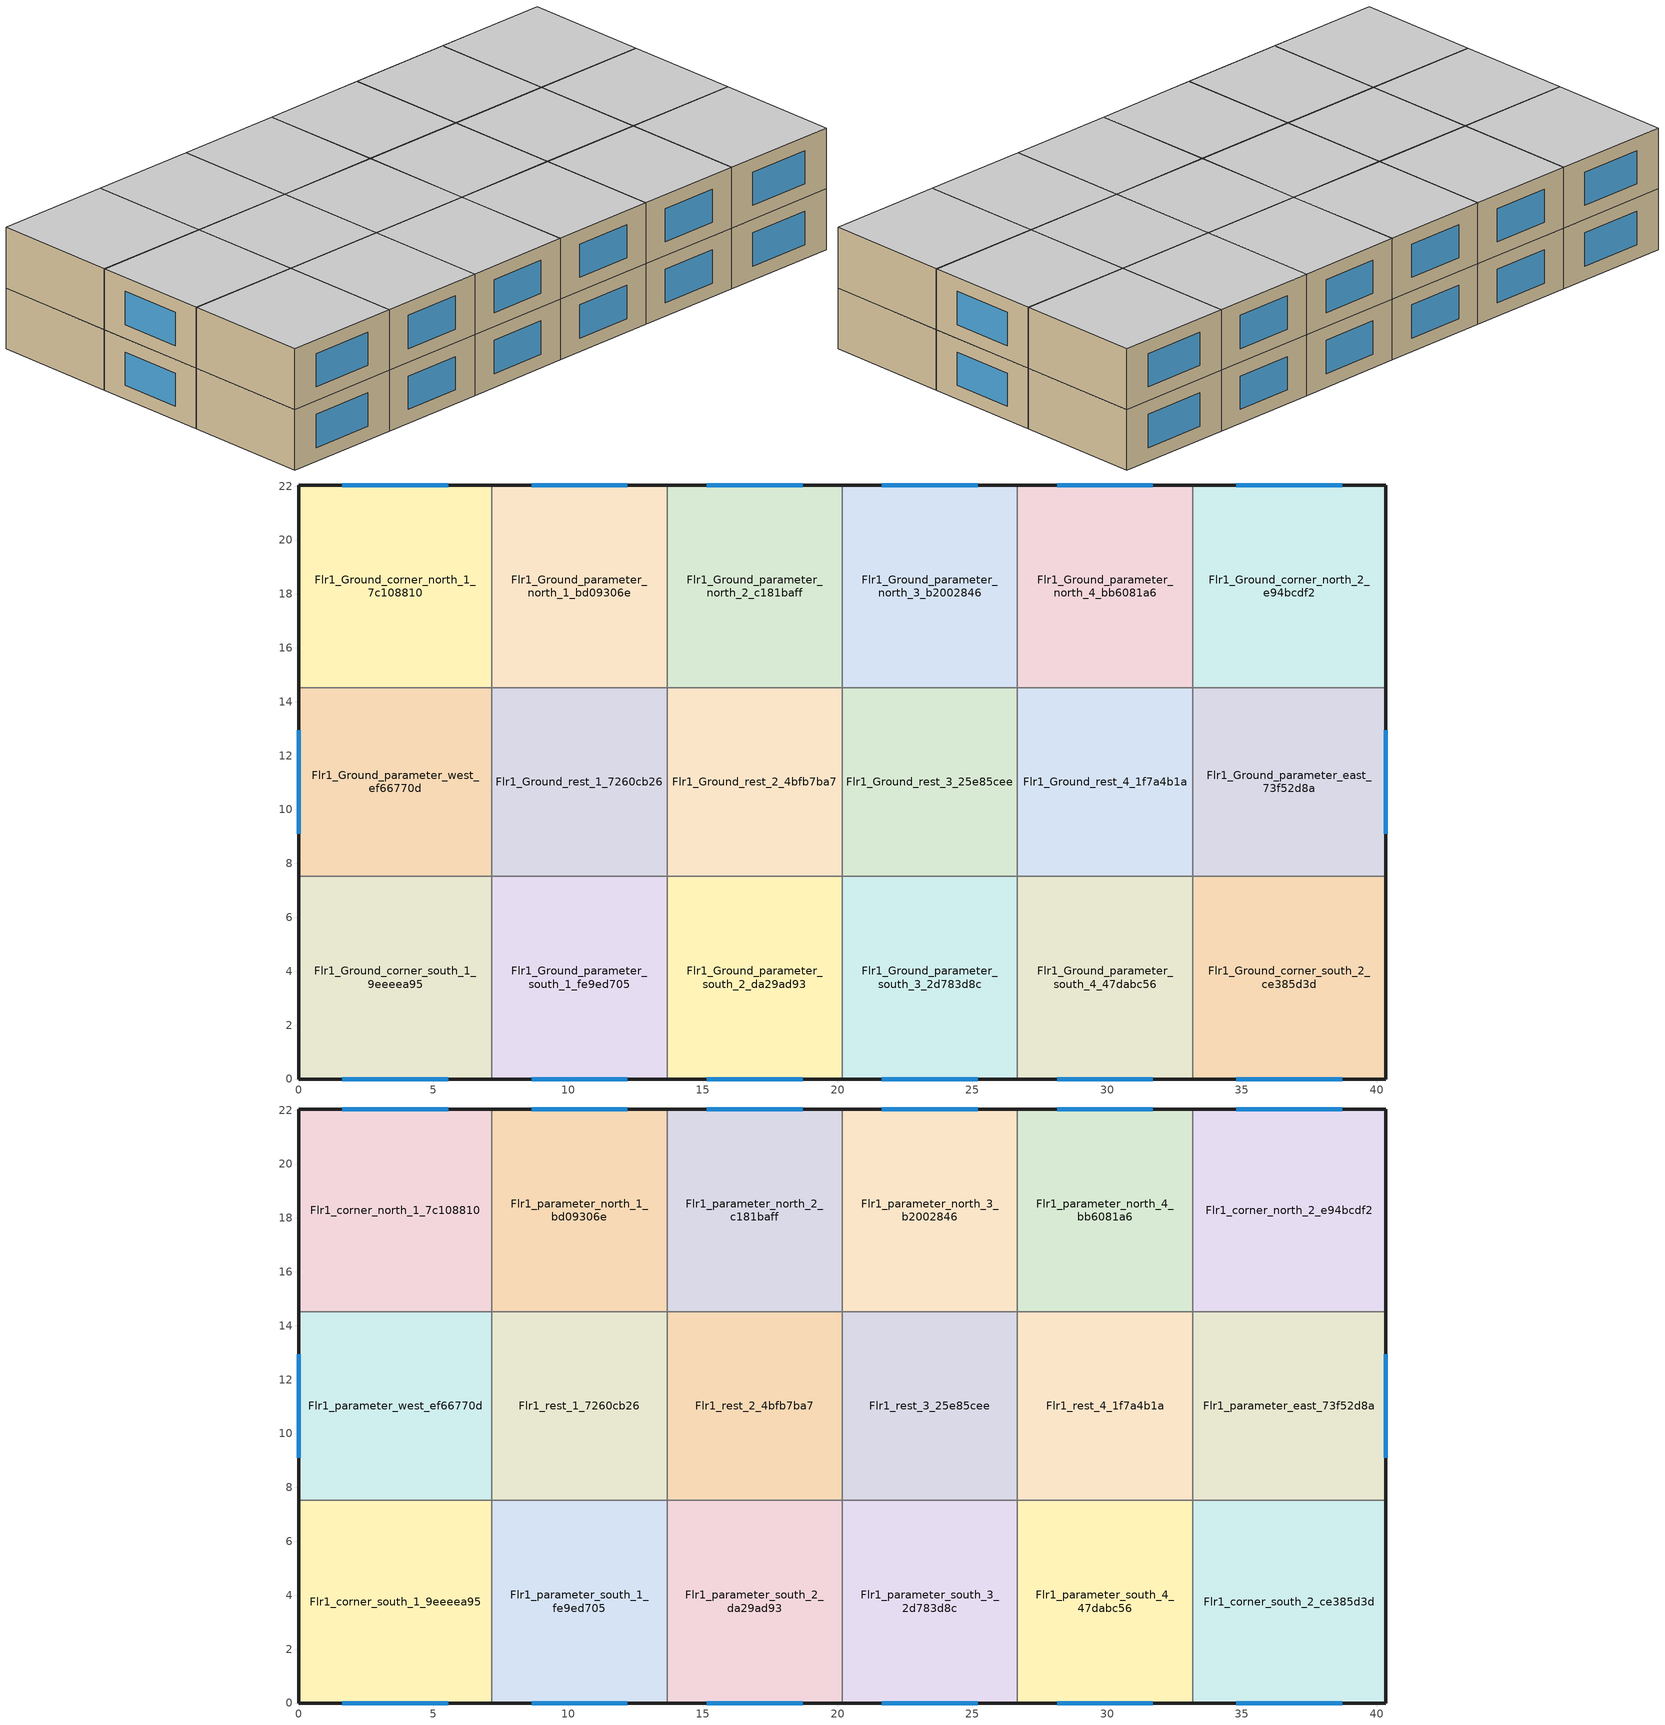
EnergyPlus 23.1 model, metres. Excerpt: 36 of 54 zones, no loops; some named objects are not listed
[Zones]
Flr1_Ground_corner_north_1_7c108810
 floor ground (Generic Ground Slab): 7.17,22.04 7.17,14.52 0,14.52 0,22.04 z0
 wall outside (Ext walls X): 7.17,22.04 0,22.04 0,14.52 z0:3.6
 wall to Flr1_Ground_parameter_north_1_bd09306e (Int walls): 7.17,14.52 7.17,22.04 z0:3.6
 wall to Flr1_Ground_parameter_west_ef66770d (Int walls): 0,14.52 7.17,14.52 z0:3.6
 window (Shaded windows): 5.55,22.04 1.62,22.04 z0.81:2.79
 ceiling adiabatic (Int floors ceiling): 7.17,14.52 7.17,22.04 0,22.04 0,14.52 z3.6
Flr1_Ground_corner_north_2_e94bcdf2
 floor ground (Generic Ground Slab): 40.34,22.04 40.34,14.52 33.17,14.52 33.17,22.04 z0
 wall outside (Ext walls X): 40.34,14.52 40.34,22.04 33.17,22.04 z0:3.6
 wall to Flr1_Ground_parameter_east_73f52d8a (Int walls): 33.17,14.52 40.34,14.52 z0:3.6
 wall to Flr1_Ground_parameter_north_4_bb6081a6 (Int walls): 33.17,22.04 33.17,14.52 z0:3.6
 window (Shaded windows): 38.72,22.04 34.79,22.04 z0.81:2.79
 ceiling adiabatic (Int floors ceiling): 40.34,14.52 40.34,22.04 33.17,22.04 33.17,14.52 z3.6
Flr1_Ground_corner_south_1_9eeeea95
 floor ground (Generic Ground Slab): 7.17,7.52 7.17,0 0,0 0,7.52 z0
 wall outside (Ext walls X): 0,7.52 0,0 7.17,0 z0:3.6
 wall to Flr1_Ground_parameter_south_1_fe9ed705 (Int walls): 7.17,0 7.17,7.52 z0:3.6
 wall to Flr1_Ground_parameter_west_ef66770d (Int walls): 7.17,7.52 0,7.52 z0:3.6
 window (Shaded windows): 1.62,0 5.55,0 z0.81:2.79
 ceiling adiabatic (Int floors ceiling): 7.17,0 7.17,7.52 0,7.52 0,0 z3.6
Flr1_Ground_corner_south_2_ce385d3d
 floor ground (Generic Ground Slab): 40.34,7.52 40.34,0 33.17,0 33.17,7.52 z0
 wall outside (Ext walls X): 33.17,0 40.34,0 40.34,7.52 z0:3.6
 wall to Flr1_Ground_parameter_east_73f52d8a (Int walls): 40.34,7.52 33.17,7.52 z0:3.6
 wall to Flr1_Ground_parameter_south_4_47dabc56 (Int walls): 33.17,7.52 33.17,0 z0:3.6
 window (Shaded windows): 34.79,0 38.72,0 z0.81:2.79
 ceiling adiabatic (Int floors ceiling): 40.34,0 40.34,7.52 33.17,7.52 33.17,0 z3.6
Flr1_Ground_parameter_east_73f52d8a
 floor ground (Generic Ground Slab): 40.34,14.52 40.34,7.52 33.17,7.52 33.17,14.52 z0
 wall outside (Ext walls X): 40.34,7.52 40.34,14.52 z0:3.6
 wall to Flr1_Ground_rest_4_1f7a4b1a (Int walls): 33.17,14.52 33.17,7.52 z0:3.6
 window (Shaded windows): 40.34,9.1 40.34,12.94 z0.81:2.79
 ceiling adiabatic (Int floors ceiling): 40.34,7.52 40.34,14.52 33.17,14.52 33.17,7.52 z3.6
Flr1_Ground_parameter_north_1_bd09306e
 floor ground (Generic Ground Slab): 13.67,22.04 13.67,14.52 7.17,14.52 7.17,22.04 z0
 wall outside (Ext walls X): 13.67,22.04 7.17,22.04 z0:3.6
 wall to Flr1_Ground_parameter_north_2_c181baff (Int walls): 13.67,14.52 13.67,22.04 z0:3.6
 wall to Flr1_Ground_rest_1_7260cb26 (Int walls): 7.17,14.52 13.67,14.52 z0:3.6
 window (Shaded windows): 12.2,22.04 8.64,22.04 z0.81:2.79
 ceiling adiabatic (Int floors ceiling): 13.67,14.52 13.67,22.04 7.17,22.04 7.17,14.52 z3.6
Flr1_Ground_parameter_north_2_c181baff
 floor ground (Generic Ground Slab): 20.17,22.04 20.17,14.52 13.67,14.52 13.67,22.04 z0
 wall outside (Ext walls X): 20.17,22.04 13.67,22.04 z0:3.6
 wall to Flr1_Ground_parameter_north_3_b2002846 (Int walls): 20.17,14.52 20.17,22.04 z0:3.6
 wall to Flr1_Ground_rest_2_4bfb7ba7 (Int walls): 13.67,14.52 20.17,14.52 z0:3.6
 window (Shaded windows): 18.7,22.04 15.14,22.04 z0.81:2.79
 ceiling adiabatic (Int floors ceiling): 20.17,14.52 20.17,22.04 13.67,22.04 13.67,14.52 z3.6
Flr1_Ground_parameter_north_3_b2002846
 floor ground (Generic Ground Slab): 26.67,22.04 26.67,14.52 20.17,14.52 20.17,22.04 z0
 wall outside (Ext walls X): 26.67,22.04 20.17,22.04 z0:3.6
 wall to Flr1_Ground_parameter_north_4_bb6081a6 (Int walls): 26.67,14.52 26.67,22.04 z0:3.6
 wall to Flr1_Ground_rest_3_25e85cee (Int walls): 20.17,14.52 26.67,14.52 z0:3.6
 window (Shaded windows): 25.2,22.04 21.64,22.04 z0.81:2.79
 ceiling adiabatic (Int floors ceiling): 26.67,14.52 26.67,22.04 20.17,22.04 20.17,14.52 z3.6
Flr1_Ground_parameter_north_4_bb6081a6
 floor ground (Generic Ground Slab): 33.17,22.04 33.17,14.52 26.67,14.52 26.67,22.04 z0
 wall outside (Ext walls X): 33.17,22.04 26.67,22.04 z0:3.6
 wall to Flr1_Ground_rest_4_1f7a4b1a (Int walls): 26.67,14.52 33.17,14.52 z0:3.6
 window (Shaded windows): 31.7,22.04 28.14,22.04 z0.81:2.79
 ceiling adiabatic (Int floors ceiling): 33.17,14.52 33.17,22.04 26.67,22.04 26.67,14.52 z3.6
Flr1_Ground_parameter_south_1_fe9ed705
 floor ground (Generic Ground Slab): 13.67,7.52 13.67,0 7.17,0 7.17,7.52 z0
 wall outside (Ext walls X): 7.17,0 13.67,0 z0:3.6
 wall to Flr1_Ground_parameter_south_2_da29ad93 (Int walls): 13.67,0 13.67,7.52 z0:3.6
 wall to Flr1_Ground_rest_1_7260cb26 (Int walls): 13.67,7.52 7.17,7.52 z0:3.6
 window (Shaded windows): 8.64,0 12.2,0 z0.81:2.79
 ceiling adiabatic (Int floors ceiling): 13.67,0 13.67,7.52 7.17,7.52 7.17,0 z3.6
Flr1_Ground_parameter_south_2_da29ad93
 floor ground (Generic Ground Slab): 20.17,7.52 20.17,0 13.67,0 13.67,7.52 z0
 wall outside (Ext walls X): 13.67,0 20.17,0 z0:3.6
 wall to Flr1_Ground_parameter_south_3_2d783d8c (Int walls): 20.17,0 20.17,7.52 z0:3.6
 wall to Flr1_Ground_rest_2_4bfb7ba7 (Int walls): 20.17,7.52 13.67,7.52 z0:3.6
 window (Shaded windows): 15.14,0 18.7,0 z0.81:2.79
 ceiling adiabatic (Int floors ceiling): 20.17,0 20.17,7.52 13.67,7.52 13.67,0 z3.6
Flr1_Ground_parameter_south_3_2d783d8c
 floor ground (Generic Ground Slab): 26.67,7.52 26.67,0 20.17,0 20.17,7.52 z0
 wall outside (Ext walls X): 20.17,0 26.67,0 z0:3.6
 wall to Flr1_Ground_parameter_south_4_47dabc56 (Int walls): 26.67,0 26.67,7.52 z0:3.6
 wall to Flr1_Ground_rest_3_25e85cee (Int walls): 26.67,7.52 20.17,7.52 z0:3.6
 window (Shaded windows): 21.64,0 25.2,0 z0.81:2.79
 ceiling adiabatic (Int floors ceiling): 26.67,0 26.67,7.52 20.17,7.52 20.17,0 z3.6
Flr1_Ground_parameter_south_4_47dabc56
 floor ground (Generic Ground Slab): 33.17,7.52 33.17,0 26.67,0 26.67,7.52 z0
 wall outside (Ext walls X): 26.67,0 33.17,0 z0:3.6
 wall to Flr1_Ground_rest_4_1f7a4b1a (Int walls): 33.17,7.52 26.67,7.52 z0:3.6
 window (Shaded windows): 28.14,0 31.7,0 z0.81:2.79
 ceiling adiabatic (Int floors ceiling): 33.17,0 33.17,7.52 26.67,7.52 26.67,0 z3.6
Flr1_Ground_parameter_west_ef66770d
 floor ground (Generic Ground Slab): 7.17,14.52 7.17,7.52 0,7.52 0,14.52 z0
 wall outside (Ext walls X): 0,14.52 0,7.52 z0:3.6
 wall to Flr1_Ground_rest_1_7260cb26 (Int walls): 7.17,7.52 7.17,14.52 z0:3.6
 window (Shaded windows): 0,12.94 0,9.1 z0.81:2.79
 ceiling adiabatic (Int floors ceiling): 7.17,7.52 7.17,14.52 0,14.52 0,7.52 z3.6
Flr1_Ground_rest_1_7260cb26
 floor ground (Generic Ground Slab): 13.67,14.52 13.67,7.52 7.17,7.52 7.17,14.52 z0
 wall to Flr1_Ground_rest_2_4bfb7ba7 (Int walls): 13.67,7.52 13.67,14.52 z0:3.6
 ceiling adiabatic (Int floors ceiling): 13.67,7.52 13.67,14.52 7.17,14.52 7.17,7.52 z3.6
Flr1_Ground_rest_2_4bfb7ba7
 floor ground (Generic Ground Slab): 20.17,14.52 20.17,7.52 13.67,7.52 13.67,14.52 z0
 wall to Flr1_Ground_rest_3_25e85cee (Int walls): 20.17,7.52 20.17,14.52 z0:3.6
 ceiling adiabatic (Int floors ceiling): 20.17,7.52 20.17,14.52 13.67,14.52 13.67,7.52 z3.6
Flr1_Ground_rest_3_25e85cee
 floor ground (Generic Ground Slab): 26.67,14.52 26.67,7.52 20.17,7.52 20.17,14.52 z0
 wall to Flr1_Ground_rest_4_1f7a4b1a (Int walls): 26.67,7.52 26.67,14.52 z0:3.6
 ceiling adiabatic (Int floors ceiling): 26.67,7.52 26.67,14.52 20.17,14.52 20.17,7.52 z3.6
Flr1_Ground_rest_4_1f7a4b1a
 floor ground (Generic Ground Slab): 33.17,14.52 33.17,7.52 26.67,7.52 26.67,14.52 z0
 ceiling adiabatic (Int floors ceiling): 33.17,7.52 33.17,14.52 26.67,14.52 26.67,7.52 z3.6
Flr1_corner_north_1_7c108810
 floor adiabatic (Int floors): 7.17,22.04 7.17,14.52 0,14.52 0,22.04 z3.6
 wall outside (Ext walls X): 7.17,22.04 0,22.04 0,14.52 z3.6:7.2
 wall to Flr1_parameter_north_1_bd09306e (Int walls): 7.17,14.52 7.17,22.04 z3.6:7.2
 wall to Flr1_parameter_west_ef66770d (Int walls): 0,14.52 7.17,14.52 z3.6:7.2
 window (Shaded windows): 5.55,22.04 1.62,22.04 z4.41:6.39
 ceiling adiabatic (Int floors ceiling): 7.17,14.52 7.17,22.04 0,22.04 0,14.52 z7.2
Flr1_corner_north_2_e94bcdf2
 floor adiabatic (Int floors): 40.34,22.04 40.34,14.52 33.17,14.52 33.17,22.04 z3.6
 wall outside (Ext walls X): 40.34,14.52 40.34,22.04 33.17,22.04 z3.6:7.2
 wall to Flr1_parameter_east_73f52d8a (Int walls): 33.17,14.52 40.34,14.52 z3.6:7.2
 wall to Flr1_parameter_north_4_bb6081a6 (Int walls): 33.17,22.04 33.17,14.52 z3.6:7.2
 window (Shaded windows): 38.72,22.04 34.79,22.04 z4.41:6.39
 ceiling adiabatic (Int floors ceiling): 40.34,14.52 40.34,22.04 33.17,22.04 33.17,14.52 z7.2
Flr1_corner_south_1_9eeeea95
 floor adiabatic (Int floors): 7.17,7.52 7.17,0 0,0 0,7.52 z3.6
 wall outside (Ext walls X): 0,7.52 0,0 7.17,0 z3.6:7.2
 wall to Flr1_parameter_south_1_fe9ed705 (Int walls): 7.17,0 7.17,7.52 z3.6:7.2
 wall to Flr1_parameter_west_ef66770d (Int walls): 7.17,7.52 0,7.52 z3.6:7.2
 window (Shaded windows): 1.62,0 5.55,0 z4.41:6.39
 ceiling adiabatic (Int floors ceiling): 7.17,0 7.17,7.52 0,7.52 0,0 z7.2
Flr1_corner_south_2_ce385d3d
 floor adiabatic (Int floors): 40.34,7.52 40.34,0 33.17,0 33.17,7.52 z3.6
 wall outside (Ext walls X): 33.17,0 40.34,0 40.34,7.52 z3.6:7.2
 wall to Flr1_parameter_east_73f52d8a (Int walls): 40.34,7.52 33.17,7.52 z3.6:7.2
 wall to Flr1_parameter_south_4_47dabc56 (Int walls): 33.17,7.52 33.17,0 z3.6:7.2
 window (Shaded windows): 34.79,0 38.72,0 z4.41:6.39
 ceiling adiabatic (Int floors ceiling): 40.34,0 40.34,7.52 33.17,7.52 33.17,0 z7.2
Flr1_parameter_east_73f52d8a
 floor adiabatic (Int floors): 40.34,14.52 40.34,7.52 33.17,7.52 33.17,14.52 z3.6
 wall outside (Ext walls X): 40.34,7.52 40.34,14.52 z3.6:7.2
 wall to Flr1_rest_4_1f7a4b1a (Int walls): 33.17,14.52 33.17,7.52 z3.6:7.2
 window (Shaded windows): 40.34,9.1 40.34,12.94 z4.41:6.39
 ceiling adiabatic (Int floors ceiling): 40.34,7.52 40.34,14.52 33.17,14.52 33.17,7.52 z7.2
Flr1_parameter_north_1_bd09306e
 floor adiabatic (Int floors): 13.67,22.04 13.67,14.52 7.17,14.52 7.17,22.04 z3.6
 wall outside (Ext walls X): 13.67,22.04 7.17,22.04 z3.6:7.2
 wall to Flr1_parameter_north_2_c181baff (Int walls): 13.67,14.52 13.67,22.04 z3.6:7.2
 wall to Flr1_rest_1_7260cb26 (Int walls): 7.17,14.52 13.67,14.52 z3.6:7.2
 window (Shaded windows): 12.2,22.04 8.64,22.04 z4.41:6.39
 ceiling adiabatic (Int floors ceiling): 13.67,14.52 13.67,22.04 7.17,22.04 7.17,14.52 z7.2
Flr1_parameter_north_2_c181baff
 floor adiabatic (Int floors): 20.17,22.04 20.17,14.52 13.67,14.52 13.67,22.04 z3.6
 wall outside (Ext walls X): 20.17,22.04 13.67,22.04 z3.6:7.2
 wall to Flr1_parameter_north_3_b2002846 (Int walls): 20.17,14.52 20.17,22.04 z3.6:7.2
 wall to Flr1_rest_2_4bfb7ba7 (Int walls): 13.67,14.52 20.17,14.52 z3.6:7.2
 window (Shaded windows): 18.7,22.04 15.14,22.04 z4.41:6.39
 ceiling adiabatic (Int floors ceiling): 20.17,14.52 20.17,22.04 13.67,22.04 13.67,14.52 z7.2
Flr1_parameter_north_3_b2002846
 floor adiabatic (Int floors): 26.67,22.04 26.67,14.52 20.17,14.52 20.17,22.04 z3.6
 wall outside (Ext walls X): 26.67,22.04 20.17,22.04 z3.6:7.2
 wall to Flr1_parameter_north_4_bb6081a6 (Int walls): 26.67,14.52 26.67,22.04 z3.6:7.2
 wall to Flr1_rest_3_25e85cee (Int walls): 20.17,14.52 26.67,14.52 z3.6:7.2
 window (Shaded windows): 25.2,22.04 21.64,22.04 z4.41:6.39
 ceiling adiabatic (Int floors ceiling): 26.67,14.52 26.67,22.04 20.17,22.04 20.17,14.52 z7.2
Flr1_parameter_north_4_bb6081a6
 floor adiabatic (Int floors): 33.17,22.04 33.17,14.52 26.67,14.52 26.67,22.04 z3.6
 wall outside (Ext walls X): 33.17,22.04 26.67,22.04 z3.6:7.2
 wall to Flr1_rest_4_1f7a4b1a (Int walls): 26.67,14.52 33.17,14.52 z3.6:7.2
 window (Shaded windows): 31.7,22.04 28.14,22.04 z4.41:6.39
 ceiling adiabatic (Int floors ceiling): 33.17,14.52 33.17,22.04 26.67,22.04 26.67,14.52 z7.2
Flr1_parameter_south_1_fe9ed705
 floor adiabatic (Int floors): 13.67,7.52 13.67,0 7.17,0 7.17,7.52 z3.6
 wall outside (Ext walls X): 7.17,0 13.67,0 z3.6:7.2
 wall to Flr1_parameter_south_2_da29ad93 (Int walls): 13.67,0 13.67,7.52 z3.6:7.2
 wall to Flr1_rest_1_7260cb26 (Int walls): 13.67,7.52 7.17,7.52 z3.6:7.2
 window (Shaded windows): 8.64,0 12.2,0 z4.41:6.39
 ceiling adiabatic (Int floors ceiling): 13.67,0 13.67,7.52 7.17,7.52 7.17,0 z7.2
Flr1_parameter_south_2_da29ad93
 floor adiabatic (Int floors): 20.17,7.52 20.17,0 13.67,0 13.67,7.52 z3.6
 wall outside (Ext walls X): 13.67,0 20.17,0 z3.6:7.2
 wall to Flr1_parameter_south_3_2d783d8c (Int walls): 20.17,0 20.17,7.52 z3.6:7.2
 wall to Flr1_rest_2_4bfb7ba7 (Int walls): 20.17,7.52 13.67,7.52 z3.6:7.2
 window (Shaded windows): 15.14,0 18.7,0 z4.41:6.39
 ceiling adiabatic (Int floors ceiling): 20.17,0 20.17,7.52 13.67,7.52 13.67,0 z7.2
Flr1_parameter_south_3_2d783d8c
 floor adiabatic (Int floors): 26.67,7.52 26.67,0 20.17,0 20.17,7.52 z3.6
 wall outside (Ext walls X): 20.17,0 26.67,0 z3.6:7.2
 wall to Flr1_parameter_south_4_47dabc56 (Int walls): 26.67,0 26.67,7.52 z3.6:7.2
 wall to Flr1_rest_3_25e85cee (Int walls): 26.67,7.52 20.17,7.52 z3.6:7.2
 window (Shaded windows): 21.64,0 25.2,0 z4.41:6.39
 ceiling adiabatic (Int floors ceiling): 26.67,0 26.67,7.52 20.17,7.52 20.17,0 z7.2
Flr1_parameter_south_4_47dabc56
 floor adiabatic (Int floors): 33.17,7.52 33.17,0 26.67,0 26.67,7.52 z3.6
 wall outside (Ext walls X): 26.67,0 33.17,0 z3.6:7.2
 wall to Flr1_rest_4_1f7a4b1a (Int walls): 33.17,7.52 26.67,7.52 z3.6:7.2
 window (Shaded windows): 28.14,0 31.7,0 z4.41:6.39
 ceiling adiabatic (Int floors ceiling): 33.17,0 33.17,7.52 26.67,7.52 26.67,0 z7.2
Flr1_parameter_west_ef66770d
 floor adiabatic (Int floors): 7.17,14.52 7.17,7.52 0,7.52 0,14.52 z3.6
 wall outside (Ext walls X): 0,14.52 0,7.52 z3.6:7.2
 wall to Flr1_rest_1_7260cb26 (Int walls): 7.17,7.52 7.17,14.52 z3.6:7.2
 window (Shaded windows): 0,12.94 0,9.1 z4.41:6.39
 ceiling adiabatic (Int floors ceiling): 7.17,7.52 7.17,14.52 0,14.52 0,7.52 z7.2
Flr1_rest_1_7260cb26
 floor adiabatic (Int floors): 13.67,14.52 13.67,7.52 7.17,7.52 7.17,14.52 z3.6
 wall to Flr1_rest_2_4bfb7ba7 (Int walls): 13.67,7.52 13.67,14.52 z3.6:7.2
 ceiling adiabatic (Int floors ceiling): 13.67,7.52 13.67,14.52 7.17,14.52 7.17,7.52 z7.2
Flr1_rest_2_4bfb7ba7
 floor adiabatic (Int floors): 20.17,14.52 20.17,7.52 13.67,7.52 13.67,14.52 z3.6
 wall to Flr1_rest_3_25e85cee (Int walls): 20.17,7.52 20.17,14.52 z3.6:7.2
 ceiling adiabatic (Int floors ceiling): 20.17,7.52 20.17,14.52 13.67,14.52 13.67,7.52 z7.2
Flr1_rest_3_25e85cee
 floor adiabatic (Int floors): 26.67,14.52 26.67,7.52 20.17,7.52 20.17,14.52 z3.6
 wall to Flr1_rest_4_1f7a4b1a (Int walls): 26.67,7.52 26.67,14.52 z3.6:7.2
 ceiling adiabatic (Int floors ceiling): 26.67,7.52 26.67,14.52 20.17,14.52 20.17,7.52 z7.2
Flr1_rest_4_1f7a4b1a
 floor adiabatic (Int floors): 33.17,14.52 33.17,7.52 26.67,7.52 26.67,14.52 z3.6
 ceiling adiabatic (Int floors ceiling): 33.17,7.52 33.17,14.52 26.67,14.52 26.67,7.52 z7.2
[Building]
building: North Axis=0; Terrain=City; Solar Distribution=FullExteriorWithReflections
[Site:Location]
Site 1: Latitude=0; Longitude=0; Time Zone=0; Elevation=0
[SizingPeriod:DesignDay] Day of Month=21; DryBulb Temperature Range Modifier Type=DefaultMultipliers; Humidity Condition Type=Wetbulb; Barometric Pressure=101616; Rain Indicator=No; Snow Indicator=No; Daylight Saving Time Indicator=No; Solar Model Indicator=ASHRAEClearSky; Begin Environment Reset Mode=FullResetAtBeginEnvironment
Name | Month | Day Type | Maximum DryBulb Temperature | Daily DryBulb Temperature Range | Wetbulb or DewPoint at Maximum DryBulb | Wind Speed | Wind Direction | Sky Clearness
NAPLES Cooling Design Day 0.4% Condns DB=>MWB | 8 | SummerDesignDay | 34.5976 | 8.4 | 20.6 | 2.8 | 227 | 1
NAPLES Heating Design Day 99.6% Condns DB | 1 | WinterDesignDay | 1 | 0 | 1 | 1.8 | 354 | 0
[Site:WaterMainsTemperature]
Calculation Method=CorrelationFromWeatherFile
[Material] Roughness=MediumRough; Thermal Absorptance=0.9
Name | Thickness | Conductivity | Density | Specific Heat | Solar Absorptance | Visible Absorptance
CLT | 0.083 | 0.12 | 420 | 1600 | 0.7 | 0.7
Concrete floor | 0.08 | 1.4 | 2500 | 880 | 0.7 | 0.7
Fiberglass | 0.04 | 0.04 | 50 | 1020 | 0.7 | 0.7
Generic 50mm Insulation | 0.05 | 0.03 | 43 | 1210 | 0.7 | 0.7
Generic HW Concrete | 0.2 | 1.95 | 2240 | 900 | 0.8 | 0.8
Gypsum | 0.025 | 0.25 | 850 | 1000 | 0.7 | 0.7
Lime plaster | 0.01 | 0.73 | 1500 | 970 | 0.7 | 0.7
Rockwool | 0.16 | 0.033 | 70 | 1030 | 0.7 | 0.7
Timber floor | 0.104 | 0.12 | 518 | 1200 | 0.7 | 0.7
Timber floor finishing | 0.08 | 0.14 | 400 | 1200 | 0.7 | 0.7
[WindowMaterial:SimpleGlazingSystem]
Window: UFactor=1.6; Solar Heat Gain Coefficient=0.6; Visible Transmittance=0.6
[WindowMaterial:Shade]
Wooden shades: Solar Transmittance=0.4; Solar Reflectance=0.5; Visible Transmittance=0.4; Visible Reflectance=0.5; Infrared Hemispherical Emissivity=0.9; Infrared Transmittance=0; Thickness=0.02; Conductivity=0.14; Shade to Glass Distance=0.05; Top Opening Multiplier=0.5; Bottom Opening Multiplier=0.5; LeftSide Opening Multiplier=0.5; RightSide Opening Multiplier=0.5; Airflow Permeability=0
[Construction]
Ext walls X: Lime plaster, Rockwool, CLT, Fiberglass, Gypsum
Generic Ground Slab: Generic 50mm Insulation, Generic HW Concrete
Int floors: Timber floor, Concrete floor, Timber floor finishing
Int floors ceiling: Timber floor finishing, Concrete floor, Timber floor
Int walls: Gypsum, Fiberglass, Gypsum
Shaded windows: Window
Shaded windows_Shaded: Wooden shades, Window
[Space] Space Type=MediumOffice Building
Name | Zone
Flr1_corner_north_1_7c108810_Space | Flr1_corner_north_1_7c108810
Flr1_corner_north_2_e94bcdf2_Space | Flr1_corner_north_2_e94bcdf2
Flr1_corner_south_1_9eeeea95_Space | Flr1_corner_south_1_9eeeea95
Flr1_corner_south_2_ce385d3d_Space | Flr1_corner_south_2_ce385d3d
Flr1_Ground_corner_north_1_7c108810_Space | Flr1_Ground_corner_north_1_7c108810
Flr1_Ground_corner_north_2_e94bcdf2_Space | Flr1_Ground_corner_north_2_e94bcdf2
Flr1_Ground_corner_south_1_9eeeea95_Space | Flr1_Ground_corner_south_1_9eeeea95
Flr1_Ground_corner_south_2_ce385d3d_Space | Flr1_Ground_corner_south_2_ce385d3d
Flr1_Ground_parameter_east_73f52d8a_Space | Flr1_Ground_parameter_east_73f52d8a
Flr1_Ground_parameter_north_1_bd09306e_Space | Flr1_Ground_parameter_north_1_bd09306e
Flr1_Ground_parameter_north_2_c181baff_Space | Flr1_Ground_parameter_north_2_c181baff
Flr1_Ground_parameter_north_3_b2002846_Space | Flr1_Ground_parameter_north_3_b2002846
Flr1_Ground_parameter_north_4_bb6081a6_Space | Flr1_Ground_parameter_north_4_bb6081a6
Flr1_Ground_parameter_south_1_fe9ed705_Space | Flr1_Ground_parameter_south_1_fe9ed705
Flr1_Ground_parameter_south_2_da29ad93_Space | Flr1_Ground_parameter_south_2_da29ad93
Flr1_Ground_parameter_south_3_2d783d8c_Space | Flr1_Ground_parameter_south_3_2d783d8c
Flr1_Ground_parameter_south_4_47dabc56_Space | Flr1_Ground_parameter_south_4_47dabc56
Flr1_Ground_parameter_west_ef66770d_Space | Flr1_Ground_parameter_west_ef66770d
Flr1_Ground_rest_1_7260cb26_Space | Flr1_Ground_rest_1_7260cb26
Flr1_Ground_rest_2_4bfb7ba7_Space | Flr1_Ground_rest_2_4bfb7ba7
Flr1_Ground_rest_3_25e85cee_Space | Flr1_Ground_rest_3_25e85cee
Flr1_Ground_rest_4_1f7a4b1a_Space | Flr1_Ground_rest_4_1f7a4b1a
Flr1_parameter_east_73f52d8a_Space | Flr1_parameter_east_73f52d8a
Flr1_parameter_north_1_bd09306e_Space | Flr1_parameter_north_1_bd09306e
Flr1_parameter_north_2_c181baff_Space | Flr1_parameter_north_2_c181baff
Flr1_parameter_north_3_b2002846_Space | Flr1_parameter_north_3_b2002846
Flr1_parameter_north_4_bb6081a6_Space | Flr1_parameter_north_4_bb6081a6
Flr1_parameter_south_1_fe9ed705_Space | Flr1_parameter_south_1_fe9ed705
Flr1_parameter_south_2_da29ad93_Space | Flr1_parameter_south_2_da29ad93
Flr1_parameter_south_3_2d783d8c_Space | Flr1_parameter_south_3_2d783d8c
Flr1_parameter_south_4_47dabc56_Space | Flr1_parameter_south_4_47dabc56
Flr1_parameter_west_ef66770d_Space | Flr1_parameter_west_ef66770d
Flr1_rest_1_7260cb26_Space | Flr1_rest_1_7260cb26
Flr1_rest_2_4bfb7ba7_Space | Flr1_rest_2_4bfb7ba7
Flr1_rest_3_25e85cee_Space | Flr1_rest_3_25e85cee
Flr1_rest_4_1f7a4b1a_Space | Flr1_rest_4_1f7a4b1a
[SPACELIST]
MediumOffice Building: Flr1_corner_north_1_7c108810_Space, Flr1_corner_north_2_e94bcdf2_Space, Flr1_corner_south_1_9eeeea95_Space, Flr1_corner_south_2_ce385d3d_Space, Flr1_Ground_corner_north_1_7c108810_Space, Flr1_Ground_corner_north_2_e94bcdf2_Space, Flr1_Ground_corner_south_1_9eeeea95_Space, Flr1_Ground_corner_south_2_ce385d3d_Space, Flr1_Ground_parameter_east_73f52d8a_Space, Flr1_Ground_parameter_north_1_bd09306e_Space, Flr1_Ground_parameter_north_2_c181baff_Space, Flr1_Ground_parameter_north_3_b2002846_Space, Flr1_Ground_parameter_north_4_bb6081a6_Space, Flr1_Ground_parameter_south_1_fe9ed705_Space, Flr1_Ground_parameter_south_2_da29ad93_Space, Flr1_Ground_parameter_south_3_2d783d8c_Space, Flr1_Ground_parameter_south_4_47dabc56_Space, Flr1_Ground_parameter_west_ef66770d_Space, Flr1_Ground_rest_1_7260cb26_Space, Flr1_Ground_rest_2_4bfb7ba7_Space, Flr1_Ground_rest_3_25e85cee_Space, Flr1_Ground_rest_4_1f7a4b1a_Space, Flr1_parameter_east_73f52d8a_Space, Flr1_parameter_north_1_bd09306e_Space, Flr1_parameter_north_2_c181baff_Space, Flr1_parameter_north_3_b2002846_Space, Flr1_parameter_north_4_bb6081a6_Space, Flr1_parameter_south_1_fe9ed705_Space, Flr1_parameter_south_2_da29ad93_Space, Flr1_parameter_south_3_2d783d8c_Space, Flr1_parameter_south_4_47dabc56_Space, Flr1_parameter_west_ef66770d_Space, Flr1_rest_1_7260cb26_Space, Flr1_rest_2_4bfb7ba7_Space, Flr1_rest_3_25e85cee_Space, Flr1_rest_4_1f7a4b1a_Space, Flr1_Top_corner_north_1_7c108810_Space, Flr1_Top_corner_north_2_e94bcdf2_Space, Flr1_Top_corner_south_1_9eeeea95_Space, Flr1_Top_corner_south_2_ce385d3d_Space, Flr1_Top_parameter_east_73f52d8a_Space, Flr1_Top_parameter_north_1_bd09306e_Space, Flr1_Top_parameter_north_2_c181baff_Space, Flr1_Top_parameter_north_3_b2002846_Space, Flr1_Top_parameter_north_4_bb6081a6_Space, Flr1_Top_parameter_south_1_fe9ed705_Space, Flr1_Top_parameter_south_2_da29ad93_Space, Flr1_Top_parameter_south_3_2d783d8c_Space, Flr1_Top_parameter_south_4_47dabc56_Space, Flr1_Top_parameter_west_ef66770d_Space, Flr1_Top_rest_1_7260cb26_Space, Flr1_Top_rest_2_4bfb7ba7_Space, Flr1_Top_rest_3_25e85cee_Space, Flr1_Top_rest_4_1f7a4b1a_Space
[Zone] Multiplier=1; Ceiling Height=3.6; Part of Total Floor Area=Yes
Name | Volume
Flr1_corner_north_1_7c108810; Flr1_corner_north_2_e94bcdf2; Flr1_corner_south_1_9eeeea95; Flr1_corner_south_2_ce385d3d; Flr1_Ground_corner_north_1_7c108810; Flr1_Ground_corner_north_2_e94bcdf2; Flr1_Ground_corner_south_1_9eeeea95; Flr1_Ground_corner_south_2_ce385d3d | 194.065
Flr1_Ground_parameter_east_73f52d8a; Flr1_Ground_parameter_west_ef66770d; Flr1_parameter_east_73f52d8a; Flr1_parameter_west_ef66770d | 180.6336
Flr1_Ground_parameter_north_1_bd09306e; Flr1_Ground_parameter_north_2_c181baff; Flr1_Ground_parameter_north_3_b2002846; Flr1_Ground_parameter_north_4_bb6081a6; Flr1_Ground_parameter_south_1_fe9ed705; Flr1_Ground_parameter_south_2_da29ad93; Flr1_Ground_parameter_south_3_2d783d8c; Flr1_Ground_parameter_south_4_47dabc56; Flr1_parameter_north_1_bd09306e; Flr1_parameter_north_2_c181baff; Flr1_parameter_north_3_b2002846; Flr1_parameter_north_4_bb6081a6; Flr1_parameter_south_1_fe9ed705; Flr1_parameter_south_2_da29ad93; Flr1_parameter_south_3_2d783d8c; Flr1_parameter_south_4_47dabc56 | 175.9797
Flr1_Ground_rest_1_7260cb26; Flr1_Ground_rest_2_4bfb7ba7; Flr1_Ground_rest_3_25e85cee; Flr1_Ground_rest_4_1f7a4b1a; Flr1_rest_1_7260cb26; Flr1_rest_2_4bfb7ba7; Flr1_rest_3_25e85cee; Flr1_rest_4_1f7a4b1a | 163.8
[WindowShadingControl] Shading Type=ExteriorShade; Construction with Shading=Shaded windows_Shaded; Shading Control Type=AlwaysOn; Shading Control Is Scheduled=No; Glare Control Is Active=No; Type of Slat Angle Control for Blinds=FixedSlatAngle; Multiple Surface Control Type=Sequential
Name | Zone | Fenestration Surface 1
Shading Control 1 | Flr1_corner_south_1_9eeeea95 | Flr1_corner_south_1_9eeeea95..Face2_Glz1
Shading Control 10 | Flr1_Ground_parameter_north_2_c181baff | Flr1_Ground_parameter_north_2_c181baff..Face2_Glz1
Shading Control 11 | Flr1_Ground_parameter_north_3_b2002846 | Flr1_Ground_parameter_north_3_b2002846..Face2_Glz1
Shading Control 12 | Flr1_Ground_parameter_north_4_bb6081a6 | Flr1_Ground_parameter_north_4_bb6081a6..Face2_Glz1
Shading Control 13 | Flr1_Ground_parameter_south_4_47dabc56 | Flr1_Ground_parameter_south_4_47dabc56..Face4_Glz1
Shading Control 14 | Flr1_Ground_parameter_south_3_2d783d8c | Flr1_Ground_parameter_south_3_2d783d8c..Face4_Glz1
Shading Control 15 | Flr1_Ground_parameter_south_1_fe9ed705 | Flr1_Ground_parameter_south_1_fe9ed705..Face4_Glz1
Shading Control 17 | Flr1_parameter_south_3_2d783d8c | Flr1_parameter_south_3_2d783d8c..Face4_Glz1
Shading Control 18 | Flr1_Ground_parameter_south_2_da29ad93 | Flr1_Ground_parameter_south_2_da29ad93..Face4_Glz1
Shading Control 19 | Flr1_corner_north_1_7c108810 | Flr1_corner_north_1_7c108810..Face2_Glz1
Shading Control 2 | Flr1_Ground_parameter_north_1_bd09306e | Flr1_Ground_parameter_north_1_bd09306e..Face2_Glz1
Shading Control 20 | Flr1_corner_north_2_e94bcdf2 | Flr1_corner_north_2_e94bcdf2..Face3_Glz1
Shading Control 21 | Flr1_corner_south_2_ce385d3d | Flr1_corner_south_2_ce385d3d..Face1_Glz1
Shading Control 22 | Flr1_parameter_east_73f52d8a | Flr1_parameter_east_73f52d8a..Face2_Glz1
Shading Control 23 | Flr1_parameter_west_ef66770d | Flr1_parameter_west_ef66770d..Face4_Glz1
Shading Control 25 | Flr1_parameter_north_1_bd09306e | Flr1_parameter_north_1_bd09306e..Face2_Glz1
Shading Control 26 | Flr1_parameter_north_2_c181baff | Flr1_parameter_north_2_c181baff..Face2_Glz1
Shading Control 27 | Flr1_parameter_north_3_b2002846 | Flr1_parameter_north_3_b2002846..Face2_Glz1
Shading Control 28 | Flr1_parameter_north_4_bb6081a6 | Flr1_parameter_north_4_bb6081a6..Face2_Glz1
Shading Control 30 | Flr1_parameter_south_1_fe9ed705 | Flr1_parameter_south_1_fe9ed705..Face4_Glz1
Shading Control 31 | Flr1_parameter_south_2_da29ad93 | Flr1_parameter_south_2_da29ad93..Face4_Glz1
Shading Control 32 | Flr1_parameter_south_4_47dabc56 | Flr1_parameter_south_4_47dabc56..Face4_Glz1
Shading Control 4 | Flr1_Ground_corner_north_1_7c108810 | Flr1_Ground_corner_north_1_7c108810..Face2_Glz1
Shading Control 5 | Flr1_Ground_corner_south_2_ce385d3d | Flr1_Ground_corner_south_2_ce385d3d..Face1_Glz1
Shading Control 6 | Flr1_Ground_corner_north_2_e94bcdf2 | Flr1_Ground_corner_north_2_e94bcdf2..Face3_Glz1
Shading Control 7 | Flr1_Ground_corner_south_1_9eeeea95 | Flr1_Ground_corner_south_1_9eeeea95..Face2_Glz1
Shading Control 8 | Flr1_Ground_parameter_east_73f52d8a | Flr1_Ground_parameter_east_73f52d8a..Face2_Glz1
Shading Control 9 | Flr1_Ground_parameter_west_ef66770d | Flr1_Ground_parameter_west_ef66770d..Face4_Glz1
[People]
MediumOffice Building_People: Zone or ZoneList or Space or SpaceList=MediumOffice Building; Number of People Schedule=MediumOffice Building_People_Occ Schedule; Number of People Calculation Method=People/Area; People per Floor Area=0.0711847; Fraction Radiant=0.3; Activity Level Schedule=MediumOffice Building_People_Act Schedule
[Lights]
MediumOffice Building_Lighting: Zone or ZoneList or Space or SpaceList=MediumOffice Building; Schedule=MediumOffice Building_Lighting Schedule; Design Level Calculation Method=Watts/Area; Watts per Zone Floor Area=6.68315; Return Air Fraction=0; Fraction Radiant=0.7; Fraction Visible=0.2; Fraction Replaceable=1; EndUse Subcategory=General
[ElectricEquipment]
MediumOffice Building_Electric Equipment: Zone or ZoneList or Space or SpaceList=MediumOffice Building; Schedule=MediumOffice Building_Electric Equipment Schedule; Design Level Calculation Method=Watts/Area; Watts per Zone Floor Area=7.54366; Fraction Latent=0; Fraction Radiant=0.5; Fraction Lost=0; EndUse Subcategory=Electric Equipment
[ZoneInfiltration:DesignFlowRate]
MediumOffice Building_Infiltration: Zone or ZoneList or Space or SpaceList=MediumOffice Building; Schedule=MediumOffice Building_Infiltration Schedule; Design Flow Rate Calculation Method=Flow/ExteriorArea; Flow Rate per Exterior Surface Area=0.000226568; Constant Term Coefficient=1; Temperature Term Coefficient=0; Velocity Term Coefficient=0
[ZoneVentilation:WindandStackOpenArea] Opening Area Fraction Schedule=Always On Discrete; Opening Effectiveness=0; Height Difference=0.49295; Discharge Coefficient for Opening=0.45; Minimum Indoor Temperature=20; Maximum Indoor Temperature=100; Delta Temperature=-100; Minimum Outdoor Temperature=15; Maximum Outdoor Temperature=100; Maximum Wind Speed=40
Name | Zone or Space | Opening Area | Effective Angle
Flr1_corner_north_1_7c108810..Face2_Glz1_Opening | Flr1_corner_north_1_7c108810 | 3.87072 | 0
Flr1_corner_north_2_e94bcdf2..Face3_Glz1_Opening | Flr1_corner_north_2_e94bcdf2 | 3.87072 | 0
Flr1_corner_south_1_9eeeea95..Face2_Glz1_Opening | Flr1_corner_south_1_9eeeea95 | 3.87072 | 180
Flr1_corner_south_2_ce385d3d..Face1_Glz1_Opening | Flr1_corner_south_2_ce385d3d | 3.87072 | 180
Flr1_Ground_corner_north_1_7c108810..Face2_Glz1_Opening | Flr1_Ground_corner_north_1_7c108810 | 3.87072 | 0
Flr1_Ground_corner_north_2_e94bcdf2..Face3_Glz1_Opening | Flr1_Ground_corner_north_2_e94bcdf2 | 3.87072 | 0
Flr1_Ground_corner_south_1_9eeeea95..Face2_Glz1_Opening | Flr1_Ground_corner_south_1_9eeeea95 | 3.87072 | 180
Flr1_Ground_corner_south_2_ce385d3d..Face1_Glz1_Opening | Flr1_Ground_corner_south_2_ce385d3d | 3.87072 | 180
Flr1_Ground_parameter_east_73f52d8a..Face2_Glz1_Opening | Flr1_Ground_parameter_east_73f52d8a | 3.78 | 90
Flr1_Ground_parameter_north_1_bd09306e..Face2_Glz1_Opening | Flr1_Ground_parameter_north_1_bd09306e | 3.51 | 0
Flr1_Ground_parameter_north_2_c181baff..Face2_Glz1_Opening | Flr1_Ground_parameter_north_2_c181baff | 3.51 | 0
Flr1_Ground_parameter_north_3_b2002846..Face2_Glz1_Opening | Flr1_Ground_parameter_north_3_b2002846 | 3.51 | 0
Flr1_Ground_parameter_north_4_bb6081a6..Face2_Glz1_Opening | Flr1_Ground_parameter_north_4_bb6081a6 | 3.51 | 0
Flr1_Ground_parameter_south_1_fe9ed705..Face4_Glz1_Opening | Flr1_Ground_parameter_south_1_fe9ed705 | 3.51 | 180
Flr1_Ground_parameter_south_2_da29ad93..Face4_Glz1_Opening | Flr1_Ground_parameter_south_2_da29ad93 | 3.51 | 180
Flr1_Ground_parameter_south_3_2d783d8c..Face4_Glz1_Opening | Flr1_Ground_parameter_south_3_2d783d8c | 3.51 | 180
Flr1_Ground_parameter_south_4_47dabc56..Face4_Glz1_Opening | Flr1_Ground_parameter_south_4_47dabc56 | 3.51 | 180
Flr1_Ground_parameter_west_ef66770d..Face4_Glz1_Opening | Flr1_Ground_parameter_west_ef66770d | 3.78 | 270
Flr1_parameter_east_73f52d8a..Face2_Glz1_Opening | Flr1_parameter_east_73f52d8a | 3.78 | 90
Flr1_parameter_north_1_bd09306e..Face2_Glz1_Opening | Flr1_parameter_north_1_bd09306e | 3.51 | 0
Flr1_parameter_north_2_c181baff..Face2_Glz1_Opening | Flr1_parameter_north_2_c181baff | 3.51 | 0
Flr1_parameter_north_3_b2002846..Face2_Glz1_Opening | Flr1_parameter_north_3_b2002846 | 3.51 | 0
Flr1_parameter_north_4_bb6081a6..Face2_Glz1_Opening | Flr1_parameter_north_4_bb6081a6 | 3.51 | 0
Flr1_parameter_south_1_fe9ed705..Face4_Glz1_Opening | Flr1_parameter_south_1_fe9ed705 | 3.51 | 180
Flr1_parameter_south_2_da29ad93..Face4_Glz1_Opening | Flr1_parameter_south_2_da29ad93 | 3.51 | 180
Flr1_parameter_south_3_2d783d8c..Face4_Glz1_Opening | Flr1_parameter_south_3_2d783d8c | 3.51 | 180
Flr1_parameter_south_4_47dabc56..Face4_Glz1_Opening | Flr1_parameter_south_4_47dabc56 | 3.51 | 180
Flr1_parameter_west_ef66770d..Face4_Glz1_Opening | Flr1_parameter_west_ef66770d | 3.78 | 270
[Schedule:Day:Interval]
MediumOffice Building_Lighting Schedule_Sunday: No, 06:00, 0.05, 18:00, 0.0431163, 24:00, 0.05
Schedule Day 11: No, 05:00, 0.05, 06:00, 0.1, 07:00, 0.0862326, 08:00, 0.258698, 17:00, 0.776093, 18:00, 0.431163, 20:00, 0.258698, 22:00, 0.172465, 23:00, 0.0862326, 24:00, 0.0431163
Schedule Day 12; MediumOffice Building_Lighting Schedule_Hol 1: No, 06:00, 0.05, 08:00, 0.0862326, 12:00, 0.258698, 17:00, 0.129349, 19:00, 0.0431163, 24:00, 0.05
MediumOffice Building_Lighting Schedule_SmrDsn 1; MediumOffice Building_Electric Equipment Schedule_SmrDsn 1; MediumOffice Building_Infiltration Schedule_Hol 1; MediumOffice Building_Infiltration Schedule_Sunday: No, 24:00, 1
MediumOffice Building_Lighting Schedule_WntrDsn 1; MediumOffice Building_People_Occ Schedule_WntrDsn 1; MediumOffice Building_Electric Equipment Schedule_WntrDsn 1: No, 24:00, 0
MediumOffice Building_People_Occ Schedule_Sunday; MediumOffice Building_People_Occ Schedule_Hol 1: No, 06:00, 0, 18:00, 0.05, 24:00, 0
Schedule Day 3: No, 06:00, 0, 07:00, 0.1, 08:00, 0.2, 12:00, 0.95, 13:00, 0.5, 17:00, 0.95, 18:00, 0.3, 22:00, 0.1, 24:00, 0.05
Schedule Day 4: No, 06:00, 0, 08:00, 0.1, 12:00, 0.3, 17:00, 0.1, 19:00, 0.05, 24:00, 0
MediumOffice Building_People_Occ Schedule_SmrDsn 1: No, 06:00, 0, 22:00, 1, 24:00, 0.05
MediumOffice Building_People_Act Schedule_Sunday; MediumOffice Building_People_Act Schedule_SmrDsn 1; MediumOffice Building_People_Act Schedule_WntrDsn 1; MediumOffice Building_People_Act Schedule_Hol 1: No, 24:00, 120
MediumOffice Building_Electric Equipment Schedule_Sunday: No, 06:00, 0.230755, 18:00, 0.288107, 24:00, 0.230755
Schedule Day 1: No, 06:00, 0.307674, 08:00, 0.381235, 12:00, 0.857778, 13:00, 0.76247, 17:00, 0.857778, 18:00, 0.476543, 24:00, 0.381235
Schedule Day 2; MediumOffice Building_Electric Equipment Schedule_Hol 1: No, 06:00, 0.230755, 08:00, 0.381235, 12:00, 0.476543, 17:00, 0.33358, 19:00, 0.285926, 24:00, 0.230755
MediumOffice Building_Infiltration Schedule_SmrDsn 1; Schedule Day 7: No, 06:00, 1, 22:00, 0.25, 24:00, 1
MediumOffice Building_Infiltration Schedule_WntrDsn 1; Schedule Day 8: No, 06:00, 1, 18:00, 0.25, 24:00, 1
[Schedule:Week:Daily]
MediumOffice Building_Lighting Schedule Week Rule - Jan1-Dec31: MediumOffice Building_Lighting Schedule_Sunday, Schedule Day 11, Schedule Day 11, Schedule Day 11, Schedule Day 11, Schedule Day 11, Schedule Day 12, MediumOffice Building_Lighting Schedule_Hol 1, MediumOffice Building_Lighting Schedule_SmrDsn 1, MediumOffice Building_Lighting Schedule_WntrDsn 1, MediumOffice Building_Lighting Schedule_Sunday, MediumOffice Building_Lighting Schedule_Sunday
MediumOffice Building_People_Occ Schedule Week Rule - Jan1-Dec31: MediumOffice Building_People_Occ Schedule_Sunday, Schedule Day 3, Schedule Day 3, Schedule Day 3, Schedule Day 3, Schedule Day 3, Schedule Day 4, MediumOffice Building_People_Occ Schedule_Hol 1, MediumOffice Building_People_Occ Schedule_SmrDsn 1, MediumOffice Building_People_Occ Schedule_WntrDsn 1, MediumOffice Building_People_Occ Schedule_Sunday, MediumOffice Building_People_Occ Schedule_Sunday
MediumOffice Building_People_Act Schedule Week Rule - Jan1-Dec31: MediumOffice Building_People_Act Schedule_Sunday, MediumOffice Building_People_Act Schedule_Sunday, MediumOffice Building_People_Act Schedule_Sunday, MediumOffice Building_People_Act Schedule_Sunday, MediumOffice Building_People_Act Schedule_Sunday, MediumOffice Building_People_Act Schedule_Sunday, MediumOffice Building_People_Act Schedule_Sunday, MediumOffice Building_People_Act Schedule_Hol 1, MediumOffice Building_People_Act Schedule_SmrDsn 1, MediumOffice Building_People_Act Schedule_WntrDsn 1, MediumOffice Building_People_Act Schedule_Sunday, MediumOffice Building_People_Act Schedule_Sunday
MediumOffice Building_Electric Equipment Schedule Week Rule - Jan1-Dec31: MediumOffice Building_Electric Equipment Schedule_Sunday, Schedule Day 1, Schedule Day 1, Schedule Day 1, Schedule Day 1, Schedule Day 1, Schedule Day 2, MediumOffice Building_Electric Equipment Schedule_Hol 1, MediumOffice Building_Electric Equipment Schedule_SmrDsn 1, MediumOffice Building_Electric Equipment Schedule_WntrDsn 1, MediumOffice Building_Electric Equipment Schedule_Sunday, MediumOffice Building_Electric Equipment Schedule_Sunday
MediumOffice Building_Infiltration Schedule Week Rule - Jan1-Dec31: MediumOffice Building_Infiltration Schedule_Sunday, Schedule Day 7, Schedule Day 7, Schedule Day 7, Schedule Day 7, Schedule Day 7, Schedule Day 8, MediumOffice Building_Infiltration Schedule_Hol 1, MediumOffice Building_Infiltration Schedule_SmrDsn 1, MediumOffice Building_Infiltration Schedule_WntrDsn 1, MediumOffice Building_Infiltration Schedule_Sunday, MediumOffice Building_Infiltration Schedule_Sunday
[Schedule:Year]
MediumOffice Building_Lighting Schedule: MediumOffice Building_Lighting Schedule Week Rule - Jan1-Dec31, 1, 1, 12, 31
MediumOffice Building_People_Occ Schedule: MediumOffice Building_People_Occ Schedule Week Rule - Jan1-Dec31, 1, 1, 12, 31
MediumOffice Building_People_Act Schedule: MediumOffice Building_People_Act Schedule Week Rule - Jan1-Dec31, 1, 1, 12, 31
MediumOffice Building_Electric Equipment Schedule: MediumOffice Building_Electric Equipment Schedule Week Rule - Jan1-Dec31, 1, 1, 12, 31
MediumOffice Building_Infiltration Schedule: MediumOffice Building_Infiltration Schedule Week Rule - Jan1-Dec31, 1, 1, 12, 31
[Schedule:Constant]
Always On Discrete: Hourly Value=1
